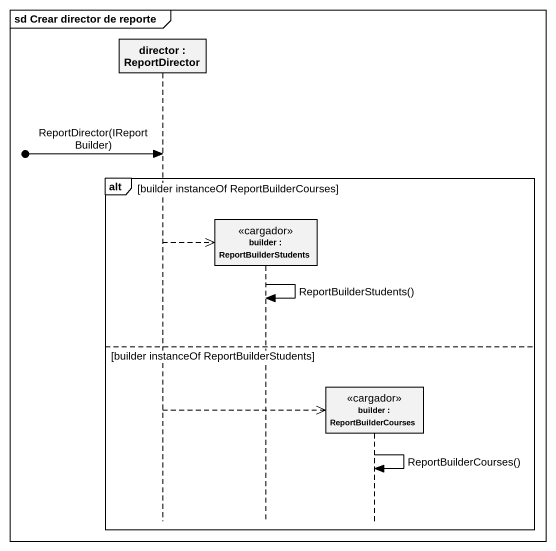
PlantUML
@startuml
mainframe sd Crear director de reporte
hide footbox
participant "director : ReportDirector" as director
participant "builder : ReportBuilderStudents" as builder <<cargador>>
participant "builder : ReportBuilderCourses" as builder_2 <<cargador>>

[o-> director : ReportDirector(IReportBuilder)
alt builder instanceOf ReportBuilderCourses
  director -->> builder **
  builder -> builder : ReportBuilderStudents()
else builder instanceOf ReportBuilderStudents
  director -->> builder_2 **
  builder_2 -> builder_2 : ReportBuilderCourses()
end
@enduml
